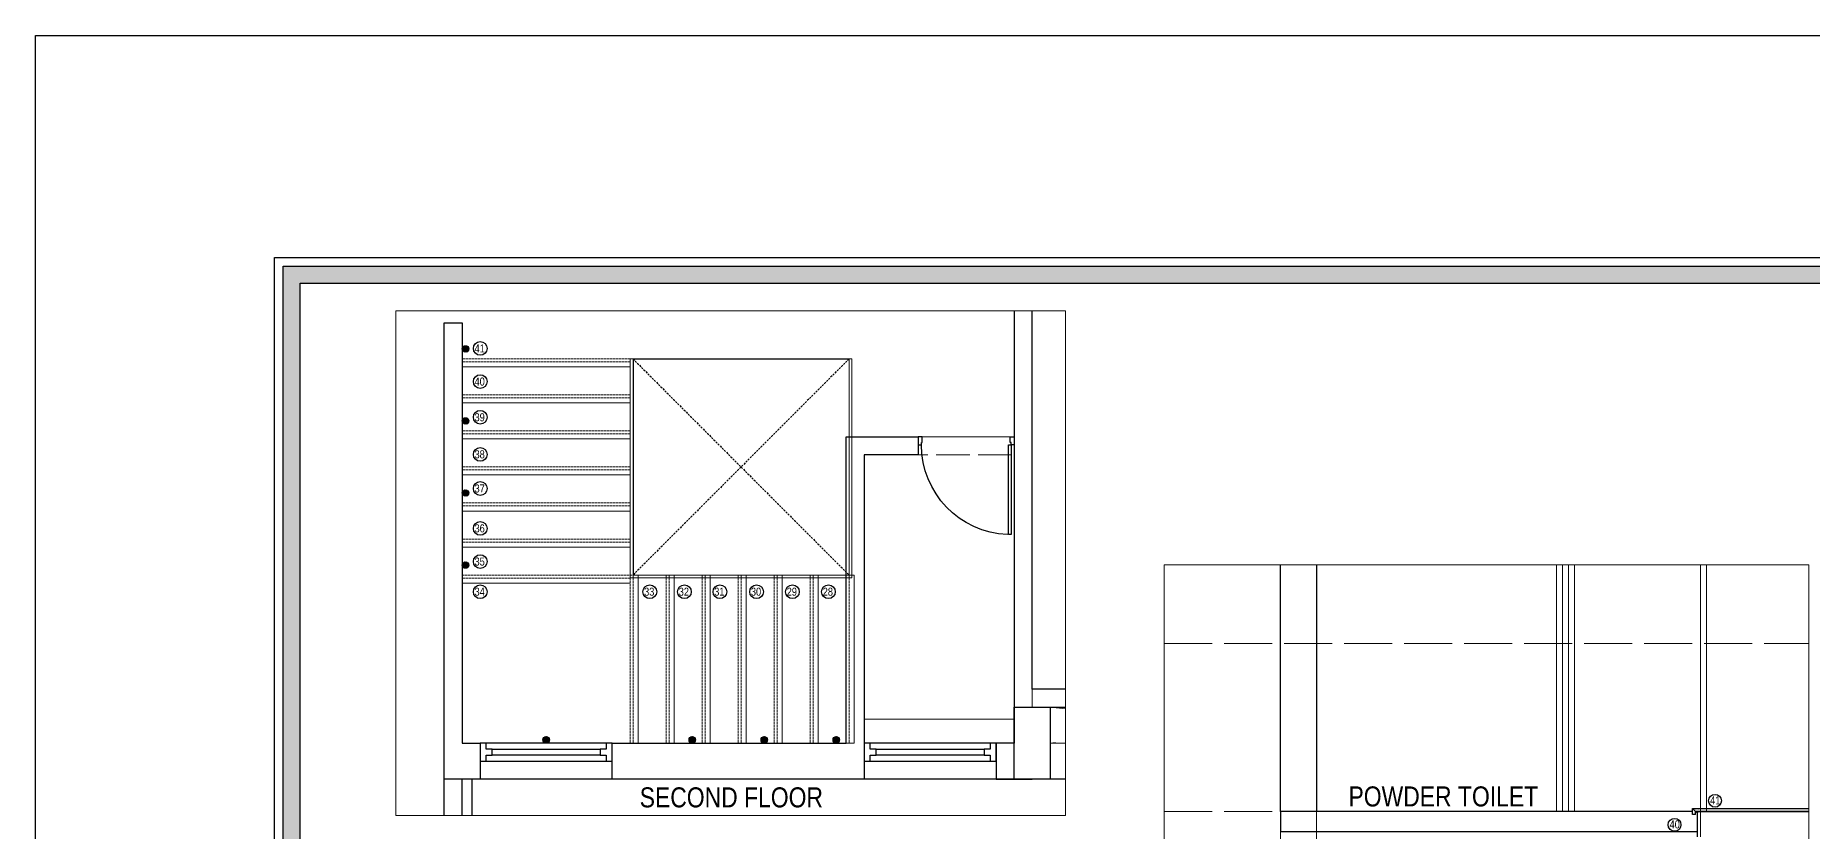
# Model space of a CAD drawing. Header units: millimetres. Extents: x 56222 to 3066687, y -650199 to -121287.
# Drawn here: x 150905.3 to 151349.5, y -180243 to -180044.2 of the extents above; entities that cross this region are included whole.
import ezdxf

# ---------------------------------------------------------------- set-up
doc = ezdxf.new("R2010")
doc.units = ezdxf.units.MM
doc.header["$MEASUREMENT"] = 0
for name, pattern in [('ACAD_ISO02W100', [15, 12, -3]), ('ACAD_ISO04W100', [30, 24, -3, 0, -3]), ('DASHED', [0.75, 0.5, -0.25]), ('DASHED2', [0.375, 0.25, -0.125])]:
    doc.linetypes.add(name, pattern=pattern)
for name, color, linetype, lineweight in [('@~LEVEL GRID LINE', 43, 'ACAD_ISO02W100', 9), ('COLUMN', 1, 'Continuous', 30), ('dim05', 1, 'Continuous', 13), ('FIRST FLOOR_( STAIR )', 251, 'Continuous', 9), ('GROUND FLOOR', 7, 'Continuous', 9), ('GROUND FLOOR  ( PLINE )', 251, 'Continuous', 30), ('GROUND FLOOR ( STAIR )', 251, 'Continuous', 9), ('NAME PLATE', 7, 'Continuous', 25), ('SECOND FLOOR', 7, 'Continuous', 9), ('SECOND FLOOR  ( PLINE )', 251, 'Continuous', 30), ('SECOND FLOOR ( PLine )', 7, 'Continuous', 30), ('SECTION', 7, 'Continuous', 9), ('SECTION ( D~W~RaiL )', 250, 'Continuous', 18), ('SECTION ( PLine )', 251, 'Continuous', 30), ('SECTION ( SLAB PLine )', 104, 'Continuous', 30)]:
    doc.layers.add(name, color=color, linetype=linetype, lineweight=lineweight)
for name, color, linetype in [('AR DOOR', 40, 'Continuous'), ('AR ELE-5', 134, 'Continuous'), ('AR HATCH-7', 7, 'Continuous'), ('GROUND FLOOR  ( Text )', 251, 'Continuous'), ('SECTION ( Text )', 250, 'Continuous')]:
    doc.layers.add(name, color=color, linetype=linetype)
doc.layers.add('XX~SLAB ( PLINE )', color=251, linetype='Continuous', plot=False)
doc.styles.add("Cn_BT_0'-0", font='swissc.ttf')
doc.styles.add('KATHA', font='swissc.ttf')

# ---------------------------------------------------------------- blocks, each defined once
blk = doc.blocks.new('*U118')
for points in [[(-40, 0), (0, 0), (0, 30), (10, 30), (10, 100), (-40, 100)], [(0, 0), (0, -1120), (30, -1120), (30, 0)], [(1160, 0), (1120, 0), (1120, 30), (1110, 30), (1110, 100), (1160, 100)]]:
    blk.add_lwpolyline(points, close=True)
at = {"layer": 'AR ELE-5', "linetype": 'ByBlock', "ltscale": 15}
blk.add_arc((-2, 1), 1122, 272.373, 359.9653, dxfattribs=at)
blk = doc.blocks.new('LAYOUT FILE')
at = {"layer": 'NAME PLATE', "true_color": 0xd39e00}
h = blk.add_hatch(color=42, dxfattribs=at)
h.paths.add_polyline_path([(3346889.83, -513806.18), (3346889.83, -514260.7), (3347535.56, -514260.7), (3347535.56, -513806.18)])
h.paths.add_polyline_path([(3346894.36, -513810.71), (3347531.03, -513810.71), (3347531.03, -514256.17), (3346894.36, -514256.17)], flags=16)
at = {"layer": 'NAME PLATE', "color": 42, "true_color": 0xd39e00}
for points in [[(3346887.56, -513803.91), (3347537.83, -513803.91), (3347537.83, -514262.96), (3346887.56, -514262.96)], [(3346889.83, -513806.18), (3347535.56, -513806.18), (3347535.56, -514260.7), (3346889.83, -514260.7)], [(3346894.36, -513810.71), (3347531.03, -513810.71), (3347531.03, -514256.17), (3346894.36, -514256.17)]]:
    blk.add_lwpolyline(points, close=True, dxfattribs=at)

msp = doc.modelspace()

# ---------------------------------------------------------------- hatches: boundary and pattern name
at = {"layer": 'AR HATCH-7', "lineweight": 30, "true_color": 0xcd6928, "transparency": 33554684}
h = msp.add_hatch(dxfattribs=at)
h.set_pattern_fill('ANSI31', color=32)
h.set_pattern_definition([(45, (-140.00671, 285.19116), (-0.08838834765, 0.08838834765), [])])
h.paths.add_polyline_path([(151013.545, -180122.465, 1), (151011.923, -180122.465, 1)])
h = msp.add_hatch(dxfattribs=at)
h.set_pattern_fill('ANSI31', color=32)
h.set_pattern_definition([(45, (-140.00671, 267.19116), (-0.08838834765, 0.08838834765), [])])
h.paths.add_polyline_path([(151013.545, -180140.465, 1), (151011.923, -180140.465, 1)])
h = msp.add_hatch(dxfattribs=at)
h.set_pattern_fill('ANSI31', color=32)
h.set_pattern_definition([(45, (-140.00671, 249.19116), (-0.08838834765, 0.08838834765), [])])
h.paths.add_polyline_path([(151013.545, -180158.465, 1), (151011.923, -180158.465, 1)])
h = msp.add_hatch(dxfattribs=at)
h.set_pattern_fill('ANSI31', color=32)
h.set_pattern_definition([(45, (-140.00671, 231.19116), (-0.08838834765, 0.08838834765), [])])
h.paths.add_polyline_path([(151013.545, -180176.465, 1), (151011.923, -180176.465, 1)])
h = msp.add_hatch(dxfattribs=at)
h.set_pattern_fill('ANSI31', color=32)
h.set_pattern_definition([(45, (-119.81782, 187.50228), (-0.08838834765, 0.08838834765), [])])
h.paths.add_polyline_path([(151033.734, -180220.154, 1), (151032.112, -180220.154, 1)])
h = msp.add_hatch(dxfattribs=at)
h.set_pattern_fill('ANSI31', color=32)
h.set_pattern_definition([(45, (-83.31016, 187.50224), (-0.08838834765, 0.08838834765), [])])
h.paths.add_polyline_path([(151070.242, -180220.154, 1), (151068.619, -180220.154, 1)])
h = msp.add_hatch(dxfattribs=at)
h.set_pattern_fill('ANSI31', color=32)
h.set_pattern_definition([(45, (-65.31016, 187.50224), (-0.08838834765, 0.08838834765), [])])
h.paths.add_polyline_path([(151088.242, -180220.154, 1), (151086.619, -180220.154, 1)])
h = msp.add_hatch(dxfattribs=at)
h.set_pattern_fill('ANSI31', color=32)
h.set_pattern_definition([(45, (-47.31016, 187.50224), (-0.08838834765, 0.08838834765), [])])
h.paths.add_polyline_path([(151106.242, -180220.154, 1), (151104.619, -180220.154, 1)])

# ---------------------------------------------------------------- linework, layer by layer
at = {"layer": '@~LEVEL GRID LINE'}
for p, q in [((151187.371, -180196.091), (151348.581, -180196.091)), ((151187.371, -180238.091), (151319.477, -180238.091)), ((151187.371, -180238.091), (151319.477, -180238.091)), ((151320.227, -180238.091), (151348.581, -180238.091))]:
    msp.add_line(p, q, dxfattribs=at)
at = {"layer": 'COLUMN'}
msp.add_lwpolyline([(151149.923, -180229.965), (151149.923, -180211.965), (151158.923, -180211.965), (151158.923, -180229.965), (151149.923, -180229.965)], dxfattribs=at)
at = {"layer": 'dim05', "color": 3, "lineweight": 30}
msp.add_lwpolyline([(150905.266, -180044.161), (151644.318, -180044.161), (151644.318, -180607.434), (150905.266, -180607.434)], close=True, dxfattribs=at)
at = {"layer": 'FIRST FLOOR_( STAIR )'}
msp.add_lwpolyline([(151053.923, -180124.965), (151054.623, -180124.965), (151054.623, -180178.965), (151108.623, -180178.965), (151108.623, -180124.965), (151109.323, -180124.965), (151109.323, -180179.665), (151053.923, -180179.665), (151053.923, -180124.965)], close=True, dxfattribs=at)
at = {"layer": 'GROUND FLOOR'}
msp.add_lwpolyline([(151054.623, -180124.965), (151054.623, -180178.965), (151108.623, -180178.965), (151108.623, -180124.965)], dxfattribs=at)
at = {"layer": 'GROUND FLOOR  ( PLINE )', "lineweight": 0}
for points in [[(150995.332, -180112.985), (151162.73, -180112.985), (151162.73, -180239.033), (150995.332, -180239.033)], [(151187.371, -180176.383), (151348.581, -180176.383), (151348.581, -180520.685), (151187.371, -180520.685)]]:
    msp.add_lwpolyline(points, close=True, dxfattribs=at)
at = {"layer": 'GROUND FLOOR ( STAIR )', "linetype": 'DASHED2'}
for p, q in [((151053.923, -180124.965), (151011.923, -180124.965)), ((151053.923, -180125.715), (151011.923, -180125.715)), ((151053.923, -180124.965), (151053.923, -180220.965)), ((151053.923, -180133.965), (151011.923, -180133.965)), ((151053.923, -180134.715), (151011.923, -180134.715)), ((151053.923, -180142.965), (151011.923, -180142.965)), ((151053.923, -180143.715), (151011.923, -180143.715)), ((151053.923, -180151.965), (151011.923, -180151.965)), ((151053.923, -180152.715), (151011.923, -180152.715)), ((151053.923, -180160.965), (151011.923, -180160.965)), ((151053.923, -180161.715), (151011.923, -180161.715)), ((151053.923, -180169.965), (151011.923, -180169.965)), ((151053.923, -180170.715), (151011.923, -180170.715)), ((151109.923, -180178.965), (151011.923, -180178.965)), ((151053.923, -180179.715), (151011.923, -180179.715)), ((151054.673, -180178.965), (151054.673, -180220.965)), ((151062.923, -180178.965), (151062.923, -180220.965)), ((151063.673, -180178.965), (151063.673, -180220.965)), ((151071.923, -180178.965), (151071.923, -180220.965)), ((151072.673, -180178.965), (151072.673, -180220.965)), ((151080.923, -180178.965), (151080.923, -180220.965)), ((151081.673, -180178.965), (151081.673, -180220.965)), ((151089.923, -180178.965), (151089.923, -180220.965)), ((151090.673, -180178.965), (151090.673, -180220.965)), ((151098.923, -180178.965), (151098.923, -180220.965)), ((151099.673, -180178.965), (151099.673, -180220.965)), ((151108.673, -180178.965), (151108.673, -180220.965))]:
    msp.add_line(p, q, dxfattribs=at)
at = {"layer": 'GROUND FLOOR ( STAIR )', "linetype": 'Continuous'}
for p, q in [((151053.923, -180126.965), (151011.923, -180126.965)), ((151053.923, -180135.965), (151011.923, -180135.965)), ((151053.923, -180144.965), (151011.923, -180144.965)), ((151053.923, -180153.965), (151011.923, -180153.965)), ((151053.923, -180162.965), (151011.923, -180162.965)), ((151053.923, -180171.965), (151011.923, -180171.965)), ((151055.923, -180178.965), (151055.923, -180220.965)), ((151064.923, -180178.965), (151064.923, -180220.965)), ((151073.923, -180178.965), (151073.923, -180220.965)), ((151082.923, -180178.965), (151082.923, -180220.965)), ((151091.923, -180178.965), (151091.923, -180220.965)), ((151100.923, -180178.965), (151100.923, -180220.965)), ((151109.923, -180178.965), (151109.923, -180220.965)), ((151053.923, -180180.965), (151011.923, -180180.965)), ((151107.923, -180220.965), (151109.923, -180220.965))]:
    msp.add_line(p, q, dxfattribs=at)
at = {"layer": 'GROUND FLOOR ( STAIR )', "color": 32, "lineweight": 30, "true_color": 0xcd6928}
for centre in [(151012.734, -180122.465), (151012.734, -180140.465), (151012.734, -180158.465), (151012.734, -180176.465), (151032.923, -180220.154), (151069.431, -180220.154), (151087.431, -180220.154), (151105.431, -180220.154)]:
    msp.add_circle(centre, 0.811, dxfattribs=at)
at = {"layer": 'SECOND FLOOR'}
for p, q in [((151149.923, -180112.985), (151149.923, -180220.965)), ((151154.423, -180112.985), (151154.423, -180211.965)), ((151007.423, -180115.965), (151011.923, -180115.965)), ((151011.923, -180220.965), (151011.923, -180115.965)), ((151107.923, -180144.465), (151107.923, -180220.965)), ((151149.923, -180144.465), (151107.923, -180144.465)), ((151119.923, -180148.965), (151112.423, -180148.965)), ((151112.423, -180148.965), (151112.423, -180229.965)), ((151154.423, -180207.465), (151162.73, -180207.465)), ((151149.923, -180214.965), (151112.423, -180214.965)), ((151154.423, -180211.965), (151162.73, -180211.965)), ((151107.923, -180220.965), (151011.923, -180220.965)), ((151162.73, -180220.965), (151158.923, -180220.965))]:
    msp.add_line(p, q, dxfattribs=at)
at = {"layer": 'SECOND FLOOR', "linetype": 'ACAD_ISO02W100', "ltscale": 0.7}
msp.add_line((151119.923, -180148.965), (151149.923, -180148.965), dxfattribs=at)
at = {"layer": 'SECOND FLOOR', "color": 1, "linetype": 'ACAD_ISO04W100'}
for p, q in [((151158.923, -180211.965), (151162.73, -180212.388)), ((151160.246, -180220.818), (151158.923, -180220.965))]:
    msp.add_line(p, q, dxfattribs=at)
at = {"layer": 'SECOND FLOOR', "color": 244, "lineweight": 30, "true_color": 0x991b1e}
for p, q in [((151319.477, -180237.341), (151320.012, -180237.341)), ((151319.477, -180238.091), (151319.477, -180237.341)), ((151319.477, -180237.341), (151320.227, -180238.091)), ((151319.477, -180238.841), (151319.477, -180238.091)), ((151320.144, -180237.474), (151320.012, -180237.341)), ((151320.144, -180237.474), (151320.275, -180237.341)), ((151321.477, -180238.091), (151320.227, -180238.091)), ((151320.227, -180238.841), (151320.227, -180238.091)), ((151320.227, -180238.091), (151348.581, -180238.091)), ((151320.275, -180237.341), (151320.679, -180237.341)), ((151320.81, -180237.474), (151320.679, -180237.341)), ((151320.81, -180237.474), (151320.942, -180237.341)), ((151320.942, -180237.341), (151321.345, -180237.341)), ((151321.477, -180237.474), (151321.345, -180237.341)), ((151321.477, -180237.474), (151321.609, -180237.341)), ((151321.609, -180237.341), (151348.581, -180237.341)), ((151320.227, -180238.841), (151319.477, -180238.841)), ((151320.727, -180244.377), (151320.727, -180238.341))]:
    msp.add_line(p, q, dxfattribs=at)
at = {"layer": 'SECOND FLOOR', "color": 32, "lineweight": 30, "true_color": 0xcd6928}
msp.add_lwpolyline([(151320.477, -180238.091), (151320.727, -180238.091), (151320.727, -180238.341), (151320.477, -180238.341)], close=True, dxfattribs=at)
at = {"layer": 'SECOND FLOOR', "color": 18, "lineweight": 25, "true_color": 0x000000}
for centre, radius in [((151016.432, -180122.351), 1.715), ((151016.432, -180130.637), 1.715), ((151016.432, -180139.556), 1.715), ((151016.432, -180148.818), 1.715), ((151016.432, -180157.346), 1.715), ((151016.432, -180167.317), 1.715), ((151016.432, -180175.618), 1.715), ((151016.432, -180183.141), 1.715), ((151058.82, -180183.141), 1.715), ((151067.477, -180183.141), 1.715), ((151076.346, -180183.141), 1.715), ((151085.52, -180183.141), 1.715), ((151094.469, -180183.141), 1.715), ((151103.471, -180183.141), 1.715), ((151325.103, -180235.371), 1.603), ((151314.983, -180241.381), 1.603)]:
    msp.add_circle(centre, radius, dxfattribs=at)
at = {"layer": 'SECOND FLOOR  ( PLINE )'}
for p, q in [((151007.423, -180239.033), (151007.423, -180229.965)), ((151011.923, -180239.033), (151011.923, -180229.965))]:
    msp.add_line(p, q, dxfattribs=at)
msp.add_lwpolyline([(151016.423, -180229.965), (151007.423, -180229.965), (151007.423, -180115.965), (151011.923, -180115.965), (151011.923, -180220.965), (151016.423, -180220.965), (151016.423, -180229.965), (151016.423, -180229.965)], dxfattribs=at)
at = {"layer": 'SECOND FLOOR ( PLine )'}
for points in [[(151149.923, -180112.985), (151149.923, -180220.965)], [(151162.73, -180207.465), (151154.423, -180207.465), (151154.423, -180112.985)], [(151154.423, -180211.965), (151162.73, -180211.965)], [(151149.923, -180220.965), (151145.423, -180220.965), (151145.423, -180229.965), (151149.923, -180229.965)], [(151149.923, -180229.965), (151149.923, -180229.965), (151154.423, -180229.965)]]:
    msp.add_lwpolyline(points, dxfattribs=at)
msp.add_lwpolyline([(151112.423, -180144.465), (151125.923, -180144.465), (151125.923, -180148.965), (151112.423, -180148.965), (151112.423, -180148.965), (151112.423, -180229.965), (151049.423, -180229.965), (151049.423, -180220.965), (151107.923, -180220.965), (151107.923, -180144.465)], close=True, dxfattribs=at)
at = {"layer": 'SECTION'}
for p, q in [((151216.477, -180520.685), (151216.477, -180176.383)), ((151225.477, -180326.091), (151225.477, -180176.383)), ((151285.477, -180238.091), (151285.477, -180176.383)), ((151289.977, -180238.091), (151289.977, -180176.383)), ((151216.477, -180238.091), (151289.977, -180238.091)), ((151321.477, -180238.091), (151321.477, -180244.377))]:
    msp.add_line(p, q, dxfattribs=at)
at = {"layer": 'SECTION', "lineweight": 30}
msp.add_line((151348.581, -180238.091), (151321.477, -180238.091), dxfattribs=at)
at = {"layer": 'SECTION ( D~W~RaiL )'}
for points in [[(151288.477, -180176.383), (151288.477, -180238.091), (151286.977, -180238.091), (151286.977, -180238.091), (151285.477, -180238.091), (151285.477, -180238.091), (151289.977, -180238.091), (151289.977, -180176.383)], [(151285.477, -180176.383), (151285.477, -180238.091), (151289.977, -180238.091), (151289.977, -180238.091), (151288.477, -180238.091), (151288.477, -180238.091), (151286.977, -180238.091), (151286.977, -180176.383)], [(151321.477, -180176.383), (151321.477, -180238.091)], [(151322.977, -180176.383), (151322.977, -180238.091)]]:
    msp.add_lwpolyline(points, dxfattribs=at)
at = {"layer": 'SECTION ( PLine )'}
msp.add_lwpolyline([(151225.477, -180176.383), (151225.477, -180238.091), (151216.477, -180238.091), (151216.477, -180176.383)], dxfattribs=at)
at = {"layer": 'SECTION ( SLAB PLine )', "color": 1}
for points in [[(151319.477, -180238.091), (151216.477, -180238.091), (151216.477, -180243.091), (151320.727, -180243.091)], [(151348.581, -180238.091), (151320.227, -180238.091)]]:
    msp.add_lwpolyline(points, dxfattribs=at)
at = {"layer": 'XX~SLAB ( PLINE )'}
for p, q in [((151054.623, -180124.965), (151054.623, -180178.965)), ((151054.623, -180124.965), (151108.623, -180124.965)), ((151149.923, -180220.965), (151112.423, -180220.965)), ((151154.423, -180229.965), (151007.423, -180229.965)), ((151014.423, -180239.033), (151014.423, -180229.965)), ((151162.73, -180229.965), (151154.423, -180229.965))]:
    msp.add_line(p, q, dxfattribs=at)
at = {"layer": 'XX~SLAB ( PLINE )', "color": 159, "linetype": 'DASHED', "true_color": 0x22346e}
for p, q in [((151108.623, -180124.965), (151054.623, -180178.965)), ((151054.623, -180124.965), (151108.623, -180178.965))]:
    msp.add_line(p, q, dxfattribs=at)
at = {"layer": 'XX~SLAB ( PLINE )'}
for points in [[(151049.423, -180220.965), (151047.923, -180220.965), (151047.923, -180222.465), (151046.423, -180222.465), (151046.423, -180223.965), (151019.423, -180223.965), (151019.423, -180222.465), (151017.923, -180222.465), (151017.923, -180220.965), (151016.423, -180220.965), (151016.423, -180225.465), (151017.923, -180225.465), (151017.923, -180223.965), (151019.423, -180223.965), (151019.423, -180222.465), (151046.423, -180222.465), (151046.423, -180223.965), (151047.923, -180223.965), (151047.923, -180225.465), (151049.423, -180225.465), (151049.423, -180220.965), (151016.423, -180220.965), (151016.423, -180225.465), (151049.423, -180225.465)], [(151145.423, -180220.965), (151143.923, -180220.965), (151143.923, -180222.465), (151142.423, -180222.465), (151142.423, -180223.965), (151115.423, -180223.965), (151115.423, -180222.465), (151113.923, -180222.465), (151113.923, -180220.965), (151112.423, -180220.965), (151112.423, -180225.465), (151113.923, -180225.465), (151113.923, -180223.965), (151115.423, -180223.965), (151115.423, -180222.465), (151142.423, -180222.465), (151142.423, -180223.965), (151143.923, -180223.965), (151143.923, -180225.465), (151145.423, -180225.465), (151145.423, -180220.965), (151112.423, -180220.965), (151112.423, -180225.465), (151145.423, -180225.465)]]:
    msp.add_lwpolyline(points, close=True, dxfattribs=at)

# ---------------------------------------------------------------- block references
at = {"layer": 'AR DOOR', "linetype": 'ByBlock', "lineweight": -2, "extrusion": (0, 0, -1), "xscale": 0.02000000000004664, "yscale": 0.02000000000004664, "zscale": -0.02000000000004664}
msp.add_blockref('*U118', (-151149.123, -180146.465), dxfattribs=at)
at = {"layer": 'NAME PLATE', "lineweight": 0, "xscale": 0.9455681721668892, "yscale": 0.9455681721668892, "zscale": 0.9455681721668892}
msp.add_blockref('LAYOUT FILE', (-3013745.328, 305737.007), dxfattribs=at)

# ---------------------------------------------------------------- texts
at = {"layer": 'GROUND FLOOR  ( Text )', "color": 5, "char_height": 2, "width": 36.18636, "attachment_point": 5, "style": "Cn_BT_0'-0"}
for s, insert in [('41', (151016.285, -180122.351)), ('40', (151016.285, -180130.637)), ('39', (151016.285, -180139.556)), ('38', (151016.285, -180148.818)), ('37', (151016.285, -180157.346)), ('36', (151016.285, -180167.317)), ('35', (151016.285, -180175.618)), ('34', (151016.285, -180183.141)), ('33', (151058.672, -180183.141)), ('32', (151067.329, -180183.141)), ('31', (151076.198, -180183.141)), ('30', (151085.372, -180183.141)), ('29', (151094.321, -180183.141)), ('28', (151103.323, -180183.141)), ('41', (151325.141, -180235.28)), ('40', (151315.02, -180241.291))]:
    msp.add_mtext(s, dxfattribs=dict(at, insert=insert))
at = {"layer": 'SECTION ( Text )', "char_height": 5, "attachment_point": 5, "style": 'KATHA'}
for s, insert in [('SECOND FLOOR', (151079.203, -180234.555)), ('POWDER TOILET', (151257.179, -180234.324))]:
    msp.add_mtext(s, dxfattribs=dict(at, insert=insert))

doc.saveas('drawing.dxf')
